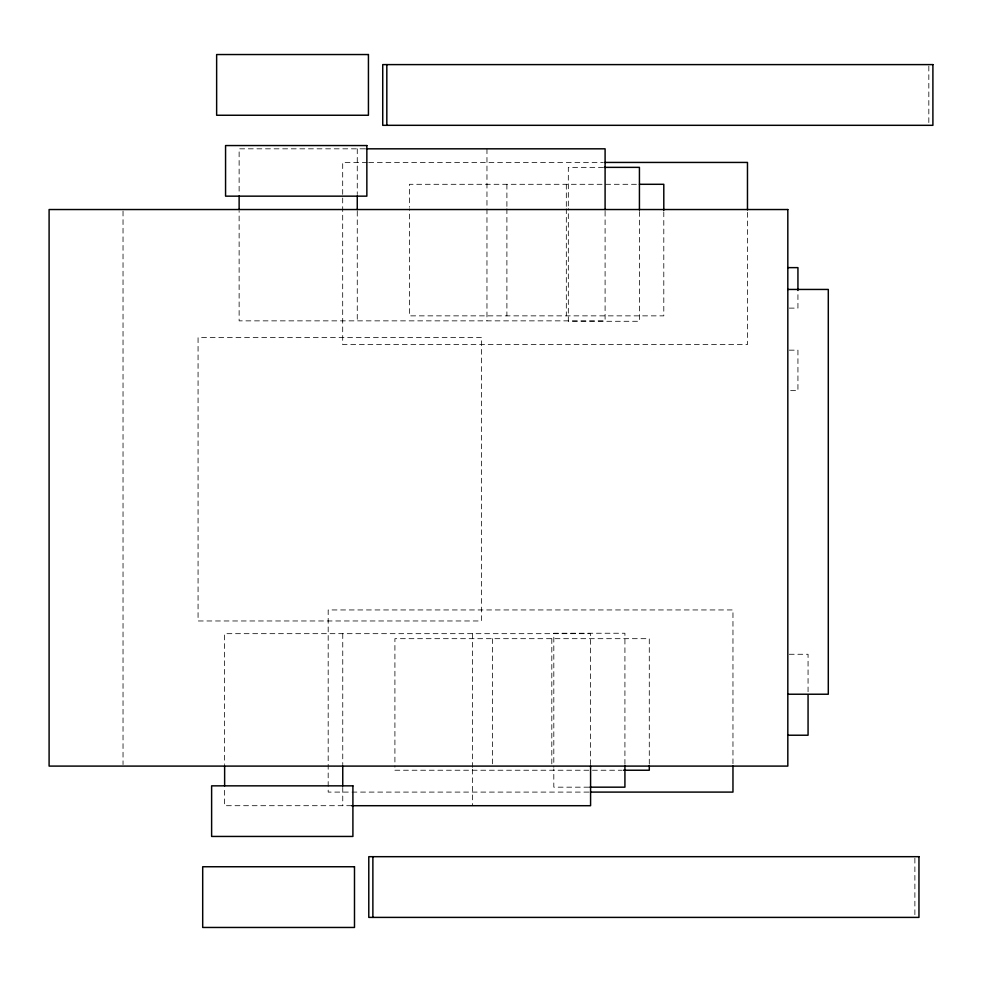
<?xml version="1.0" encoding="UTF-8"?>
<svg xmlns="http://www.w3.org/2000/svg" width="982" height="982" viewBox="0 0 982 982"><rect width="100%" height="100%" fill="white"/><g stroke="black" fill="none" stroke-linecap="round" stroke-linejoin="round"><path stroke-width="0.74" stroke-dasharray="4.91 3.68" d="M364.911 148.822L239.129 148.822L239.129 194.497M367.219 162.435L342.693 162.435L342.693 344.584L747.474 344.584L747.474 211.425M368.753 162.435L603.341 162.435M603.365 167.357L568.32 167.357L568.32 206.981M636.385 184.297L409.42 184.297L409.42 207.251M789.27 308.115L797.936 308.115L797.936 293.115M789.27 350.157L797.936 350.157L797.936 390.64L789.27 390.64M789.27 654.27L808.063 654.27L808.063 691.745M394.911 770.232L621.876 770.232M588.856 787.171L553.811 787.171L553.811 768.881M588.832 792.093L328.184 792.093L328.184 609.945L732.965 609.945L732.965 764.536M351.605 805.706L224.632 805.706L224.632 787.429M928.825 66.113L928.825 123.793M914.88 858.207L914.88 915.887M663.795 211.83L663.795 315.86L409.42 315.86L409.42 208.773M649.286 764.106L649.286 638.681L394.911 638.681L394.911 767.175M639.429 211.56L639.429 321.286L568.32 321.286L568.32 208.503M624.92 764.315L624.92 633.243L553.811 633.243L553.811 767.359M605.096 211.24L605.096 320.856L239.129 320.856L239.129 211.24M590.587 764.597L590.587 633.672L224.632 633.672L224.632 764.597M566.319 184.297L566.319 207.251M566.319 208.773L566.319 315.86M551.81 638.681L551.81 767.175M506.896 184.297L506.896 207.251M506.896 208.773L506.896 315.86M492.399 638.681L492.399 767.175M486.962 148.822L486.962 320.856M472.452 633.672L472.452 767.642M472.452 769.164L472.452 805.706M357.264 148.822L357.264 194.497M357.264 211.24L357.264 320.856M342.755 633.672L342.755 764.597M342.755 787.429L342.755 805.706M123.032 211.069L123.032 764.561M481.413 337.624L198.069 337.624L198.069 620.968L481.413 620.968L481.413 337.624"/><path stroke-width="1.47" d="M366.114 148.822L605.096 148.822L605.096 209.718M604.875 162.435L747.474 162.435L747.474 209.89M604.384 167.357L639.429 167.357L639.429 210.025M639.429 184.297L663.795 184.297L663.795 210.308M787.822 267.632L797.936 267.632L797.936 290.488M787.822 289.445L828.292 289.445L828.292 694.225L787.822 694.225M787.822 735.223L808.063 735.223L808.063 694.74M623.398 770.232L649.286 770.232L649.286 765.641M589.875 787.171L624.92 787.171L624.92 765.837M590.366 792.093L732.965 792.093L732.965 766.07M351.605 805.706L590.587 805.706L590.587 766.12M386.822 64.603L386.822 125.315M372.878 856.685L372.878 917.397M357.264 196.019L357.264 209.718M342.755 766.12L342.755 785.907M239.129 196.019L239.129 209.718M224.632 766.12L224.632 785.907M368.434 54.538L216.641 54.538L216.641 115.25L368.434 115.25L368.434 54.538M932.9 64.603L382.735 64.603L382.735 125.315L932.9 125.315L932.9 64.603M366.851 145.557L225.565 145.557L225.565 196.155L366.851 196.155L366.851 145.557M787.822 209.534L49.1 209.534L49.1 766.095L787.822 766.095L787.822 209.534M352.906 785.846L211.621 785.846L211.621 836.443L352.906 836.443L352.906 785.846M918.956 856.685L368.79 856.685L368.79 917.397L918.956 917.397L918.956 856.685M354.49 866.75L202.697 866.75L202.697 927.462L354.49 927.462L354.49 866.75"/></g></svg>
